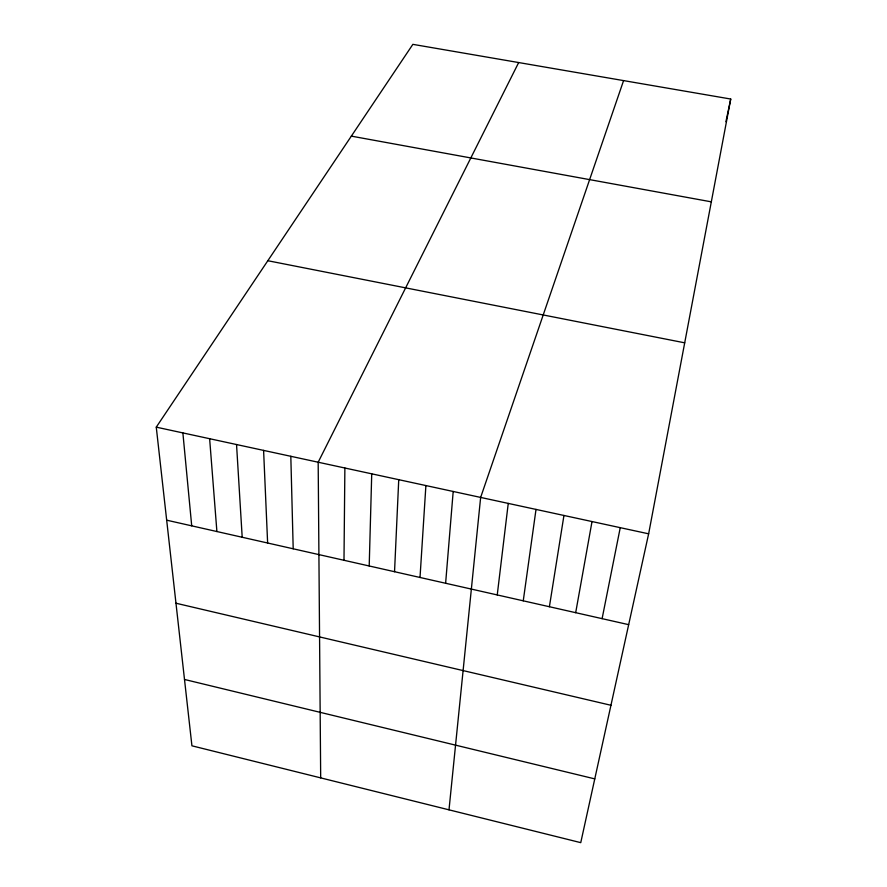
<?xml version="1.0" encoding="UTF-8"?>
<svg xmlns="http://www.w3.org/2000/svg" width="887" height="887" viewBox="0 0 887 887"><rect width="100%" height="100%" fill="white"/><g stroke="black" fill="none" stroke-linecap="round" stroke-linejoin="round"><path stroke-width="1.33" d="M343.99 560.285L344.877 468.003M369.203 565.984L371.731 473.824M394.538 571.716L398.74 479.679M420.017 577.481L425.893 485.555M445.618 583.269L453.19 491.476M448.999 809.831L480.643 497.419L623.583 80.595M497.241 594.944L508.251 503.406M523.252 600.821L536.014 509.415M549.397 606.73L563.944 515.469M575.685 612.684L592.017 521.545M648.641 533.819L730.733 99.034L412.865 44.35L156.267 427.146L191.925 745.812L580.752 842.65L648.641 533.819L156.267 427.146M602.107 618.66L620.246 527.665M725.91 121.707L730.733 99.034M518.673 62.556L318.178 462.216L320.684 777.877M351.341 136.132L711.319 201.837M267.819 260.723L684.709 342.825M166.678 520.181L628.672 624.659M175.97 603.227L610.955 705.276M184.496 679.464L594.778 778.886M182.877 432.9L191.714 525.847M209.631 438.699L216.894 531.535M236.541 444.531L242.195 537.267M263.594 450.396L267.63 543.01M290.814 456.295L293.198 548.798"/></g></svg>
